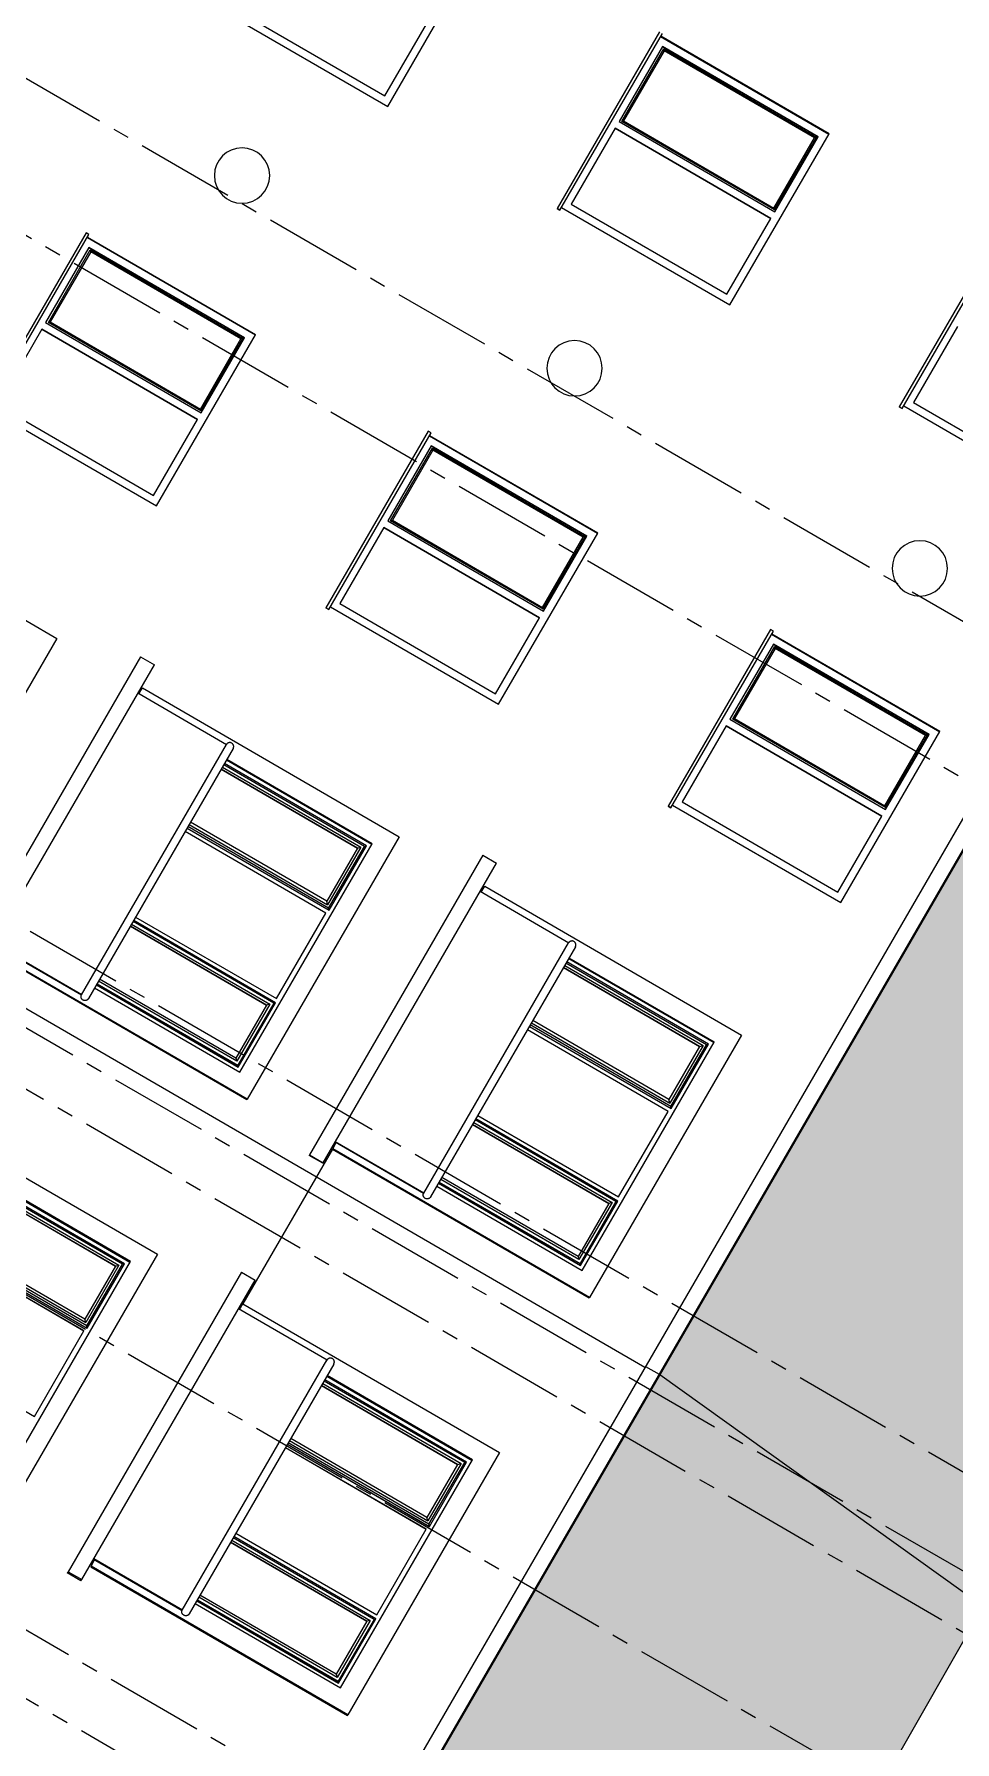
# Model space of a CAD drawing. Header units: millimetres. Extents: x 1373 to 40779, y 1939 to 6439.
# Drawn here: x 4701.4 to 4876, y 2608.4 to 2932.1 of the extents above; entities that cross this region are included whole.
import ezdxf

# ---------------------------------------------------------------- set-up
doc = ezdxf.new("R2010")
doc.units = ezdxf.units.MM
doc.linetypes.add('IMPORT-CENTER2', pattern=[112.5, 75, -12.5, 12.5, -12.5])
for name, color, linetype, lineweight in [('A-FLOR', 192, 'Continuous', 30), ('A-GLAZ', 151, 'Continuous', 18), ('A-ROOF', 132, 'Continuous', 18), ('A-ROOF-PATT', 132, 'Continuous', 18), ('A-WALL', 20, 'Continuous', 9), ('HESAPLAMALAR', 2, 'Continuous', 30), ('S-GRID', 252, 'IMPORT-CENTER2', 5)]:
    doc.layers.add(name, color=color, linetype=linetype, lineweight=lineweight)
doc.layers.add('Çember', color=7, linetype='Continuous')

# ---------------------------------------------------------------- blocks, each defined once
blk = doc.blocks.new('A$C1f4491a2')
at = {"layer": 'A-ROOF-PATT'}
h = blk.add_hatch(dxfattribs=at)
h.set_pattern_fill('FP_120', color=256, style=0, pattern_type=2)
h.set_pattern_definition([(0, (1814.931, 2473.292), (63.448, 9.419), [15.226, -12.688, 17.763, -7.613, -32.989]), (0, (1814.931, 2473.292), (63.448, 9.419), [-53.29, 22.838, -10.15]), (0, (1830.104, 2473.684), (63.448, 9.419), [12.688, -48.214, 10.15, -15.226]), (0, (1860.687, 2472.703), (63.448, 9.419), [7.613, -78.666]), (97.621, (1814.931, 2473.292), (-22.82974, 9.41852), [9.107, -28.904]), (97.621, (1830.157, 2473.292), (-22.82974, 9.41852), [8.909, -29.102]), (97.621, (1842.845, 2473.292), (-22.82974, 9.41852), [8.315, -29.696]), (97.621, (1860.687, 2472.703), (-22.82974, 9.41852), [9.107, -28.904]), (97.621, (1868.3, 2472.703), (-22.82974, 9.41852), [9.107, -28.904]), (97.621, (1891.06, 2473.292), (-22.82974, 9.41852), [8.711, -29.3])])
h.paths.add_polyline_path([(1273.2, 2387.9), (1785.2, 2387.9), (1756.1, 2688), (1472.4, 2690), (583.7, 2387.9), (1174.2, 2387.9)])
h = blk.add_hatch(dxfattribs=at)
h.set_pattern_fill('FP_118', color=256, style=0, pattern_type=2)
h.set_pattern_definition([(0, (1807.305, 2473.531), (64.187, 9.419), [15.237, -12.698, 17.777, -7.619, -33.014]), (0, (1807.305, 2473.531), (64.187, 9.419), [-53.33, 22.856, -10.158]), (0, (1822.518, 2473.924), (64.187, 9.419), [12.698, -48.251, 10.158, -15.237]), (0, (1853.051, 2472.943), (64.187, 9.419), [7.619, -78.725]), (93.464, (1807.305, 2473.531), (-22.15556, 9.41854), [9.043, -28.701]), (93.464, (1822.542, 2473.531), (-22.15556, 9.41854), [8.846, -28.898]), (93.464, (1835.24, 2473.531), (-22.15556, 9.41854), [8.257, -29.488]), (93.464, (1853.051, 2472.943), (-22.15556, 9.41854), [9.043, -28.701]), (93.464, (1860.67, 2472.943), (-22.15556, 9.41854), [9.043, -28.701]), (93.464, (1883.49, 2473.531), (-22.15556, 9.41854), [8.65, -29.095])])
h.paths.add_polyline_path([(1785.2, 2387.9), (2936.4, 2387.9), (2015.1, 2687.2), (1756.1, 2688), (1780, 2441.5)])
at = {"layer": 'A-FLOR', "color": 1, "lineweight": 20}
blk.add_line((1785.2, 2375.2), (1785.2, 2387.2), dxfattribs=at)
at = {"layer": 'A-GLAZ'}
for p, q in [((2169.5, 2184.7), (2169.5, 2321.2)), ((2169.5, 2321.2), (2236, 2321.2)), ((2236, 2184.7), (2236, 2321.2)), ((2236, 2321.2), (2236, 2184.7)), ((2241.8, 2184.7), (2241.8, 2321.2)), ((2241.8, 2321.2), (2307.5, 2321.2)), ((2243, 2320.3), (2243, 2186.5)), ((2243, 2320.3), (2306.5, 2320.3)), ((2244, 2319.2), (2243, 2320.3)), ((2244, 2187.5), (2244, 2319.2)), ((2244, 2319.2), (2305.4, 2319.2)), ((2306.5, 2320.3), (2305.4, 2319.2)), ((2305.4, 2319.2), (2305.4, 2187.5)), ((2305.4, 2319.2), (2305.4, 2187.5)), ((2306.5, 2186.5), (2306.5, 2320.3)), ((2307.5, 2321.2), (2307.5, 2184.7)), ((2307.5, 2184.7), (2307.5, 2321.2)), ((2313.5, 2179.7), (2313.5, 2327.2)), ((2519.5, 2184.7), (2519.5, 2321.2)), ((1442.8, 2087.2), (1442.8, 2312.2)), ((1442.8, 2312.2), (1443.4, 2312.2)), ((1673.2, 2312.2), (1443.4, 2312.2)), ((1443.4, 2312.2), (1443.4, 2087.2)), ((1673.2, 2087.2), (1673.2, 2312.2)), ((1808.7, 2087.2), (1808.7, 2312.2)), ((1808.7, 2312.2), (1809, 2312.2)), ((2039, 2312.2), (1809, 2312.2)), ((1809, 2312.2), (1809, 2087.2)), ((2039, 2087.2), (2039, 2312.2)), ((1458.4, 2169.8), (1458.4, 2297.2)), ((1458.4, 2297.2), (1658.2, 2297.2)), ((1460.6, 2169.8), (1460.6, 2294.2)), ((1460.6, 2294.2), (1460.6, 2294.2)), ((1461.7, 2293.2), (1460.6, 2294.2)), ((1460.6, 2294.2), (1517, 2294.2)), ((1460.6, 2294.2), (1460.6, 2169.8)), ((1461.7, 2169.8), (1461.7, 2293.2)), ((1516, 2293.2), (1461.7, 2293.2)), ((1517, 2294.2), (1516, 2293.2)), ((1516, 2293.2), (1516, 2169.8)), ((1517, 2294.2), (1517, 2169.8)), ((1520, 2169.8), (1520, 2293.2)), ((1520, 2293.2), (1594.9, 2293.2)), ((1594.8, 2293.2), (1594.8, 2169.8)), ((1594.9, 2293.2), (1594.9, 2169.8)), ((1597.9, 2169.8), (1597.9, 2294.2)), ((1597.9, 2294.2), (1598, 2294.2)), ((1598, 2294.2), (1654.4, 2294.2)), ((1598, 2169.8), (1598, 2294.2)), ((1598, 2294.2), (1599.2, 2293.1)), ((1599.2, 2293.1), (1653.3, 2293.1)), ((1599.2, 2293.1), (1599.2, 2169.8)), ((1653.3, 2293.1), (1654.4, 2294.2)), ((1653.3, 2293.1), (1653.3, 2169.8)), ((1654.4, 2294.2), (1654.4, 2169.8)), ((1657.4, 2297.2), (1657.4, 2169.8)), ((1657.6, 2169.8), (1657.6, 2297.2)), ((1658.2, 2297.2), (1658.2, 2169.8)), ((1824, 2169.8), (1824, 2297.2)), ((1824, 2297.2), (2024, 2297.2)), ((1826.6, 2169.8), (1826.6, 2294.2)), ((1826.6, 2294.2), (1826.6, 2294.2)), ((1827.7, 2293.2), (1826.6, 2294.2)), ((1826.6, 2294.2), (1883.1, 2294.2)), ((1826.6, 2294.2), (1826.6, 2169.8)), ((1827.7, 2169.8), (1827.7, 2293.2)), ((1882.1, 2293.2), (1827.7, 2293.2)), ((1883.1, 2294.2), (1882.1, 2293.2)), ((1882.1, 2293.2), (1882.1, 2169.8)), ((1883.1, 2294.2), (1883.1, 2169.8)), ((1886.1, 2169.8), (1886.1, 2293.2)), ((1886.1, 2293.2), (1961.1, 2293.2)), ((1961, 2293.2), (1961, 2169.8)), ((1961.1, 2293.2), (1961.1, 2169.8)), ((1964.1, 2294.2), (2020.6, 2294.2)), ((1964.1, 2169.8), (1964.1, 2294.2)), ((1964.1, 2169.8), (1964.1, 2294.2)), ((1964.1, 2294.2), (1964.1, 2294.2)), ((1964.1, 2294.2), (1965.3, 2293.1)), ((1965.3, 2293.1), (2019.4, 2293.1)), ((1965.3, 2293.1), (1965.3, 2169.8)), ((2019.4, 2293.1), (2020.6, 2294.2)), ((2019.4, 2293.1), (2019.4, 2169.8)), ((2020.6, 2294.2), (2020.6, 2169.8)), ((2023.6, 2297.2), (2023.6, 2169.8)), ((2023.7, 2169.8), (2023.7, 2297.2)), ((2024, 2297.2), (2024, 2169.8)), ((1465.6, 2289.2), (1463.9, 2291)), ((1463.9, 2291), (1463.9, 2169.8)), ((1513.8, 2291), (1463.9, 2291)), ((1465.6, 2289.2), (1465.6, 2169.8)), ((1512, 2289.2), (1465.6, 2289.2)), ((1513.8, 2291), (1512, 2289.2)), ((1512, 2289.2), (1512, 2169.8)), ((1512, 2169.8), (1512, 2289.2)), ((1513.8, 2169.8), (1513.8, 2291)), ((1651.3, 2291.1), (1601.1, 2291.1)), ((1601.1, 2169.8), (1601.1, 2291.1)), ((1601.1, 2291.1), (1603, 2289.2)), ((1649.4, 2289.2), (1603, 2289.2)), ((1603, 2289.2), (1603, 2169.8)), ((1649.3, 2289.2), (1649.3, 2169.8)), ((1649.4, 2289.2), (1651.3, 2291.1)), ((1649.4, 2169.8), (1649.4, 2289.2)), ((1651.3, 2169.8), (1651.3, 2291.1)), ((1831.6, 2289.2), (1829.9, 2291)), ((1829.9, 2291), (1829.9, 2169.8)), ((1879.9, 2291), (1829.9, 2291)), ((1831.6, 2289.2), (1831.6, 2169.8)), ((1878.1, 2289.2), (1831.6, 2289.2)), ((1879.9, 2291), (1878.1, 2289.2)), ((1878.1, 2289.2), (1878.1, 2169.8)), ((1878.1, 2169.8), (1878.1, 2289.2)), ((1879.9, 2169.8), (1879.9, 2291)), ((2017.5, 2291.1), (1967.2, 2291.1)), ((1967.2, 2169.8), (1967.2, 2291.1)), ((1967.2, 2291.1), (1969.1, 2289.2)), ((2015.6, 2289.2), (1969.1, 2289.2)), ((1969.1, 2289.2), (1969.1, 2169.8)), ((2015.6, 2289.2), (2017.5, 2291.1)), ((2015.6, 2289.2), (2015.6, 2169.8)), ((2015.6, 2169.8), (2015.6, 2289.2)), ((2017.5, 2169.8), (2017.5, 2291.1)), ((2161.2, 2179.7), (2316.2, 2179.7)), ((2161.2, 2179.7), (2161.2, 2179.7)), ((2161.2, 2177.2), (2161.2, 2179.7)), ((2161.2, 2179.7), (2161.2, 2177.2)), ((2161.2, 2177.2), (2161.2, 2177.2)), ((2316.2, 2177.2), (2161.2, 2177.2)), ((2236, 2184.7), (2169.5, 2184.7)), ((2307.5, 2184.7), (2241.8, 2184.7)), ((2243, 2186.5), (2244, 2187.5)), ((2243, 2186.5), (2306.5, 2186.5)), ((2305.4, 2187.5), (2244, 2187.5)), ((2306.5, 2186.5), (2305.4, 2187.5)), ((2316.2, 2179.7), (2316.2, 2177.2)), ((2511.1, 2179.7), (2666.1, 2179.7)), ((2511.1, 2179.7), (2511.1, 2179.7)), ((2511.1, 2177.2), (2511.1, 2179.7)), ((2511.1, 2179.7), (2511.1, 2177.2)), ((2511.1, 2177.2), (2511.1, 2177.2)), ((2666.1, 2177.2), (2511.1, 2177.2)), ((2586, 2184.7), (2519.5, 2184.7)), ((1449.2, 2169.8), (1448.2, 2169.8)), ((1448.2, 2163.8), (1449.2, 2163.8)), ((1448.8, 2086.2), (1448.8, 2163.8)), ((1668.1, 2169.8), (1449.2, 2169.8)), ((1449.2, 2163.9), (1449.2, 2086.2)), ((1449.2, 2163.8), (1668.1, 2163.8)), ((1668.1, 2169.8), (1667.2, 2169.8)), ((1667.2, 2163.8), (1668.1, 2163.8)), ((1668.1, 2163.9), (1668.1, 2086.2)), ((1814.6, 2169.8), (1814.2, 2169.8)), ((1814.2, 2163.8), (1814.6, 2163.8)), ((1814.4, 2086.2), (1814.4, 2163.8)), ((2033.7, 2169.8), (1814.6, 2169.8)), ((1814.6, 2163.9), (1814.6, 2086.2)), ((1814.6, 2163.8), (2033.7, 2163.8)), ((2033.7, 2169.8), (2033.2, 2169.8)), ((2033.2, 2163.8), (2033.7, 2163.8)), ((2033.7, 2163.9), (2033.7, 2086.2)), ((1429.8, 2086.2), (1430.9, 2086.2)), ((1429.8, 2086.2), (1429.8, 2074.2)), ((1430.9, 2086.2), (1693.2, 2086.2)), ((1430.9, 2074.2), (1430.9, 2086.2)), ((1443.4, 2087.2), (1442.8, 2087.2)), ((1443.4, 2087.2), (1448.8, 2087.2)), ((1668.1, 2087.2), (1673.2, 2087.2)), ((1693.2, 2074.2), (1693.2, 2086.2)), ((1795.7, 2086.2), (1796.2, 2086.2)), ((1795.7, 2086.2), (1795.7, 2074.2)), ((1796.2, 2086.2), (2058.7, 2086.2)), ((1796.2, 2074.2), (1796.2, 2086.2)), ((1809, 2087.2), (1808.7, 2087.2)), ((1809, 2087.2), (1814.4, 2087.2)), ((2033.7, 2087.2), (2039, 2087.2)), ((2058.7, 2074.2), (2058.7, 2086.2)), ((1430.9, 2074.2), (1429.8, 2074.2)), ((1693.2, 2074.2), (1430.9, 2074.2)), ((1796.2, 2074.2), (1795.7, 2074.2)), ((2058.7, 2074.2), (1796.2, 2074.2)), ((2169.5, 1884.7), (2169.5, 2021.2)), ((2169.5, 2021.2), (2236, 2021.2)), ((2236, 1884.7), (2236, 2021.2)), ((2236, 2021.2), (2236, 1884.7)), ((2241.8, 1884.7), (2241.8, 2021.2)), ((2241.8, 2021.2), (2307.5, 2021.2)), ((2243, 2020.3), (2243, 1886.5)), ((2243, 2020.3), (2306.5, 2020.3)), ((2244, 2019.2), (2243, 2020.3)), ((2306.5, 2020.3), (2305.4, 2019.2)), ((2306.5, 1886.5), (2306.5, 2020.3)), ((2307.5, 2021.2), (2307.5, 1884.7)), ((2307.5, 1884.7), (2307.5, 2021.2)), ((2313.5, 1879.7), (2313.5, 2027.2)), ((2519.5, 1884.7), (2519.5, 2021.2)), ((2519.5, 2021.2), (2586, 2021.2)), ((2585.9, 1884.7), (2585.9, 2021.2)), ((2586, 2021.2), (2586, 1884.7)), ((2591.8, 1884.7), (2591.8, 2021.2)), ((2591.8, 2021.2), (2657.4, 2021.2)), ((2592.9, 2020.3), (2592.9, 1886.5)), ((2592.9, 2020.3), (2656.4, 2020.3)), ((2593.9, 2019.2), (2592.9, 2020.3)), ((2656.4, 2020.3), (2655.4, 2019.2)), ((2656.4, 1886.5), (2656.4, 2020.3)), ((2657.4, 2021.2), (2657.4, 1884.7)), ((2657.4, 1884.7), (2657.4, 2021.2)), ((2663.4, 1879.7), (2663.4, 2027.2)), ((1673.2, 2012.2), (1443.4, 2012.2)), ((1673.2, 1787.2), (1673.2, 2012.2)), ((1808.7, 1787.2), (1808.7, 2012.2)), ((1808.7, 2012.2), (1809, 2012.2)), ((2039, 2012.2), (1809, 2012.2)), ((1809, 2012.2), (1809, 1787.2)), ((2039, 1787.2), (2039, 2012.2)), ((2244, 1887.5), (2244, 2019.2)), ((2244, 2019.2), (2305.4, 2019.2)), ((2305.4, 2019.2), (2305.4, 1887.5)), ((2305.4, 2019.2), (2305.4, 1887.5)), ((2593.9, 1887.5), (2593.9, 2019.2)), ((2593.9, 2019.2), (2655.4, 2019.2)), ((2655.4, 2019.2), (2655.4, 1887.5)), ((2655.4, 2019.2), (2655.4, 1887.5)), ((1458.4, 1997.2), (1658.2, 1997.2)), ((1597.9, 1869.8), (1597.9, 1994.2)), ((1597.9, 1994.2), (1598, 1994.2)), ((1598, 1994.2), (1654.4, 1994.2)), ((1598, 1869.8), (1598, 1994.2)), ((1598, 1994.2), (1599.2, 1993.1)), ((1653.3, 1993.1), (1654.4, 1994.2)), ((1654.4, 1994.2), (1654.4, 1869.8)), ((1657.4, 1997.2), (1657.4, 1869.8)), ((1657.6, 1869.8), (1657.6, 1997.2)), ((1658.2, 1997.2), (1658.2, 1869.8)), ((1824, 1869.8), (1824, 1997.2)), ((1824, 1997.2), (2024, 1997.2)), ((1826.6, 1869.8), (1826.6, 1994.2)), ((1826.6, 1994.2), (1826.6, 1994.2)), ((1827.7, 1993.2), (1826.6, 1994.2)), ((1826.6, 1994.2), (1883.1, 1994.2)), ((1826.6, 1994.2), (1826.6, 1869.8)), ((1883.1, 1994.2), (1882.1, 1993.2)), ((1883.1, 1994.2), (1883.1, 1869.8)), ((1964.1, 1994.2), (2020.6, 1994.2)), ((1964.1, 1869.8), (1964.1, 1994.2)), ((1964.1, 1869.8), (1964.1, 1994.2)), ((1964.1, 1994.2), (1964.1, 1994.2)), ((1964.1, 1994.2), (1965.3, 1993.1)), ((2019.4, 1993.1), (2020.6, 1994.2)), ((2020.6, 1994.2), (2020.6, 1869.8)), ((2023.6, 1997.2), (2023.6, 1869.8)), ((2023.7, 1869.8), (2023.7, 1997.2)), ((2024, 1997.2), (2024, 1869.8)), ((1520, 1869.8), (1520, 1993.2)), ((1520, 1993.2), (1594.9, 1993.2)), ((1594.8, 1993.2), (1594.8, 1869.8)), ((1594.9, 1993.2), (1594.9, 1869.8)), ((1599.2, 1993.1), (1653.3, 1993.1)), ((1599.2, 1993.1), (1599.2, 1869.8)), ((1651.3, 1991.1), (1601.1, 1991.1)), ((1601.1, 1869.8), (1601.1, 1991.1)), ((1601.1, 1991.1), (1603, 1989.2)), ((1649.4, 1989.2), (1603, 1989.2)), ((1603, 1989.2), (1603, 1869.8)), ((1649.3, 1989.2), (1649.3, 1869.8)), ((1649.4, 1989.2), (1651.3, 1991.1)), ((1649.4, 1869.8), (1649.4, 1989.2)), ((1651.3, 1869.8), (1651.3, 1991.1)), ((1653.3, 1993.1), (1653.3, 1869.8)), ((1827.7, 1869.8), (1827.7, 1993.2)), ((1882.1, 1993.2), (1827.7, 1993.2)), ((1831.6, 1989.2), (1829.9, 1991)), ((1829.9, 1991), (1829.9, 1869.8)), ((1879.9, 1991), (1829.9, 1991)), ((1831.6, 1989.2), (1831.6, 1869.8)), ((1878.1, 1989.2), (1831.6, 1989.2)), ((1879.9, 1991), (1878.1, 1989.2)), ((1878.1, 1989.2), (1878.1, 1869.8)), ((1878.1, 1869.8), (1878.1, 1989.2)), ((1879.9, 1869.8), (1879.9, 1991)), ((1882.1, 1993.2), (1882.1, 1869.8)), ((1886.1, 1869.8), (1886.1, 1993.2)), ((1886.1, 1993.2), (1961.1, 1993.2)), ((1961, 1993.2), (1961, 1869.8)), ((1961.1, 1993.2), (1961.1, 1869.8)), ((1965.3, 1993.1), (2019.4, 1993.1)), ((1965.3, 1993.1), (1965.3, 1869.8)), ((2017.5, 1991.1), (1967.2, 1991.1)), ((1967.2, 1869.8), (1967.2, 1991.1)), ((1967.2, 1991.1), (1969.1, 1989.2)), ((2015.6, 1989.2), (1969.1, 1989.2)), ((1969.1, 1989.2), (1969.1, 1869.8)), ((2015.6, 1989.2), (2017.5, 1991.1)), ((2015.6, 1989.2), (2015.6, 1869.8)), ((2015.6, 1869.8), (2015.6, 1989.2)), ((2017.5, 1869.8), (2017.5, 1991.1)), ((2019.4, 1993.1), (2019.4, 1869.8)), ((2161.2, 1879.7), (2316.2, 1879.7)), ((2161.2, 1879.7), (2161.2, 1879.7)), ((2161.2, 1877.2), (2161.2, 1879.7)), ((2161.2, 1879.7), (2161.2, 1877.2)), ((2236, 1884.7), (2169.5, 1884.7)), ((2307.5, 1884.7), (2241.8, 1884.7)), ((2243, 1886.5), (2244, 1887.5)), ((2243, 1886.5), (2306.5, 1886.5)), ((2305.4, 1887.5), (2244, 1887.5)), ((2306.5, 1886.5), (2305.4, 1887.5)), ((2316.2, 1879.7), (2316.2, 1877.2)), ((2511.1, 1879.7), (2666.1, 1879.7)), ((2511.1, 1879.7), (2511.1, 1879.7)), ((2511.1, 1877.2), (2511.1, 1879.7)), ((2511.1, 1879.7), (2511.1, 1877.2)), ((2586, 1884.7), (2519.5, 1884.7)), ((2657.4, 1884.7), (2591.8, 1884.7)), ((2592.9, 1886.5), (2593.9, 1887.5)), ((2592.9, 1886.5), (2656.4, 1886.5)), ((2655.4, 1887.5), (2593.9, 1887.5)), ((2656.4, 1886.5), (2655.4, 1887.5)), ((1814.6, 1869.8), (1814.2, 1869.8)), ((2033.7, 1869.8), (1814.6, 1869.8)), ((2033.7, 1869.8), (2033.2, 1869.8)), ((2161.2, 1877.2), (2161.2, 1877.2)), ((2316.2, 1877.2), (2161.2, 1877.2)), ((2511.1, 1877.2), (2511.1, 1877.2)), ((2666.1, 1877.2), (2511.1, 1877.2)), ((1814.2, 1863.8), (1814.6, 1863.8)), ((1814.4, 1786.2), (1814.4, 1863.8)), ((1814.6, 1863.9), (1814.6, 1786.2)), ((1814.6, 1863.8), (2033.7, 1863.8)), ((2033.2, 1863.8), (2033.7, 1863.8)), ((2033.7, 1863.9), (2033.7, 1786.2)), ((2033.7, 1787.2), (2039, 1787.2)), ((1796.2, 1786.2), (2058.7, 1786.2)), ((2058.7, 1774.2), (1796.2, 1774.2)), ((2058.7, 1774.2), (2058.7, 1786.2)), ((2313.5, 1579.9), (2313.5, 1727.2)), ((2039, 1712.2), (1809, 1712.2)), ((2039, 1487.2), (2039, 1712.2)), ((2169.5, 1584.7), (2169.5, 1721.2)), ((2169.5, 1721.2), (2236, 1721.2)), ((2236, 1584.7), (2236, 1721.2)), ((2236, 1721.2), (2236, 1584.7)), ((2241.8, 1584.7), (2241.8, 1721.2)), ((2241.8, 1721.2), (2307.5, 1721.2)), ((2243, 1720.3), (2243, 1586.5)), ((2243, 1720.3), (2306.5, 1720.3)), ((2244, 1719.2), (2243, 1720.3)), ((2244, 1587.5), (2244, 1719.2)), ((2244, 1719.2), (2305.4, 1719.2)), ((2306.5, 1720.3), (2305.4, 1719.2)), ((2305.4, 1719.2), (2305.4, 1587.5)), ((2305.4, 1719.2), (2305.4, 1587.5)), ((2306.5, 1586.5), (2306.5, 1720.3)), ((2307.5, 1721.2), (2307.5, 1584.7)), ((2307.5, 1584.7), (2307.5, 1721.2)), ((2519.5, 1584.7), (2519.5, 1721.2)), ((2519.5, 1721.2), (2586, 1721.2)), ((2161.2, 1579.7), (2316.2, 1579.7)), ((2236, 1584.7), (2169.5, 1584.7)), ((2307.5, 1584.7), (2241.8, 1584.7)), ((2243, 1586.5), (2244, 1587.5)), ((2243, 1586.5), (2306.5, 1586.5)), ((2305.4, 1587.5), (2244, 1587.5)), ((2306.5, 1586.5), (2305.4, 1587.5)), ((2316.2, 1579.7), (2316.2, 1577.2)), ((2316.2, 1577.2), (2161.2, 1577.2))]:
    blk.add_line(p, q, dxfattribs=at)
for points, knots in [([(1449.2, 2169.8), (1449.1, 2169.8), (1449, 2169.8), (1448.8, 2169.7), (1448.6, 2169.7), (1448.4, 2169.7), (1448.2, 2169.6), (1448.1, 2169.5), (1447.9, 2169.5), (1447.7, 2169.4), (1447.6, 2169.3), (1447.4, 2169.1), (1447.2, 2168.9), (1447, 2168.8), (1446.9, 2168.6), (1446.7, 2168.3), (1446.5, 2167.9), (1446.4, 2167.4), (1446.3, 2167), (1446.3, 2166.8)], [0.5, 0.5, 0.5, 0.5, 0.5208333, 0.5416667, 0.5625, 0.5833333, 0.6041667, 0.625, 0.6458333, 0.6666667, 0.6875, 0.7083333, 0.75, 0.7708333, 0.7916667, 0.8333333, 0.875, 0.9166667, 1, 1, 1, 1]), ([(1446.3, 2166.8), (1446.3, 2166.5), (1446.4, 2166.1), (1446.5, 2165.6), (1446.7, 2165.3), (1446.9, 2165), (1447, 2164.8), (1447.2, 2164.6), (1447.4, 2164.4), (1447.7, 2164.2), (1447.9, 2164.1), (1448.1, 2164), (1448.2, 2163.9), (1448.4, 2163.9), (1448.6, 2163.8), (1448.8, 2163.8), (1449, 2163.8), (1449.1, 2163.8), (1449.2, 2163.8)], [0, 0, 0, 0, 0.0833333, 0.125, 0.1666667, 0.2083333, 0.2291667, 0.25, 0.2916667, 0.3333333, 0.3541667, 0.375, 0.3958333, 0.4166667, 0.4375, 0.4583333, 0.4791667, 0.5, 0.5, 0.5, 0.5]), ([(1668.1, 2169.8), (1668.2, 2169.8), (1668.3, 2169.8), (1668.5, 2169.7), (1668.7, 2169.7), (1668.9, 2169.7), (1669.1, 2169.6), (1669.3, 2169.5), (1669.5, 2169.5), (1669.7, 2169.4), (1669.8, 2169.3), (1670.1, 2169.1), (1670.3, 2168.9), (1670.5, 2168.8), (1670.6, 2168.6), (1670.8, 2168.3), (1671, 2167.9), (1671.2, 2167.4), (1671.2, 2167), (1671.2, 2166.8)], [0.5, 0.5, 0.5, 0.5, 0.5208333, 0.5416667, 0.5625, 0.5833333, 0.6041667, 0.625, 0.6458333, 0.6666667, 0.6875, 0.7083333, 0.75, 0.7708333, 0.7916667, 0.8333333, 0.875, 0.9166667, 1, 1, 1, 1]), ([(1671.2, 2166.8), (1671.2, 2166.5), (1671.2, 2166.1), (1671, 2165.6), (1670.8, 2165.3), (1670.6, 2165), (1670.5, 2164.8), (1670.3, 2164.6), (1670, 2164.4), (1669.7, 2164.2), (1669.5, 2164.1), (1669.3, 2164), (1669.1, 2163.9), (1668.9, 2163.9), (1668.7, 2163.8), (1668.5, 2163.8), (1668.3, 2163.8), (1668.2, 2163.8), (1668.1, 2163.8)], [0, 0, 0, 0, 0.0833333, 0.125, 0.1666667, 0.2083333, 0.2291667, 0.25, 0.2916667, 0.3333333, 0.3541667, 0.375, 0.3958333, 0.4166667, 0.4375, 0.4583333, 0.4791667, 0.5, 0.5, 0.5, 0.5]), ([(1814.6, 2169.8), (1814.5, 2169.8), (1814.4, 2169.8), (1814.2, 2169.7), (1814, 2169.7), (1813.8, 2169.7), (1813.6, 2169.6), (1813.4, 2169.5), (1813.3, 2169.5), (1813.1, 2169.4), (1812.9, 2169.3), (1812.7, 2169.1), (1812.5, 2168.9), (1812.4, 2168.8), (1812.2, 2168.6), (1812, 2168.3), (1811.9, 2167.9), (1811.7, 2167.4), (1811.6, 2167), (1811.6, 2166.8)], [0.5, 0.5, 0.5, 0.5, 0.5208333, 0.5416667, 0.5625, 0.5833333, 0.6041667, 0.625, 0.6458333, 0.6666667, 0.6875, 0.7083333, 0.75, 0.7708333, 0.7916667, 0.8333333, 0.875, 0.9166667, 1, 1, 1, 1]), ([(1811.6, 2166.8), (1811.6, 2166.5), (1811.7, 2166.1), (1811.9, 2165.6), (1812, 2165.3), (1812.2, 2165), (1812.4, 2164.8), (1812.5, 2164.6), (1812.8, 2164.4), (1813, 2164.2), (1813.3, 2164.1), (1813.4, 2164), (1813.6, 2163.9), (1813.8, 2163.9), (1814, 2163.8), (1814.2, 2163.8), (1814.4, 2163.8), (1814.5, 2163.8), (1814.6, 2163.8)], [0, 0, 0, 0, 0.0833333, 0.125, 0.1666667, 0.2083333, 0.2291667, 0.25, 0.2916667, 0.3333333, 0.3541667, 0.375, 0.3958333, 0.4166667, 0.4375, 0.4583333, 0.4791667, 0.5, 0.5, 0.5, 0.5]), ([(2033.7, 2169.8), (2033.7, 2169.8), (2033.9, 2169.8), (2034.1, 2169.7), (2034.3, 2169.7), (2034.5, 2169.7), (2034.7, 2169.6), (2034.8, 2169.5), (2035, 2169.5), (2035.2, 2169.4), (2035.4, 2169.3), (2035.6, 2169.1), (2035.8, 2168.9), (2036, 2168.8), (2036.1, 2168.6), (2036.3, 2168.3), (2036.5, 2167.9), (2036.7, 2167.4), (2036.7, 2167), (2036.7, 2166.8)], [0.5, 0.5, 0.5, 0.5, 0.5208333, 0.5416667, 0.5625, 0.5833333, 0.6041667, 0.625, 0.6458333, 0.6666667, 0.6875, 0.7083333, 0.75, 0.7708333, 0.7916667, 0.8333333, 0.875, 0.9166667, 1, 1, 1, 1]), ([(2036.7, 2166.8), (2036.7, 2166.5), (2036.7, 2166.1), (2036.5, 2165.6), (2036.3, 2165.3), (2036.1, 2165), (2036, 2164.8), (2035.8, 2164.6), (2035.5, 2164.4), (2035.3, 2164.2), (2035, 2164.1), (2034.8, 2164), (2034.7, 2163.9), (2034.5, 2163.9), (2034.3, 2163.8), (2034.1, 2163.8), (2033.9, 2163.8), (2033.7, 2163.8), (2033.7, 2163.8)], [0, 0, 0, 0, 0.0833333, 0.125, 0.1666667, 0.2083333, 0.2291667, 0.25, 0.2916667, 0.3333333, 0.3541667, 0.375, 0.3958333, 0.4166667, 0.4375, 0.4583333, 0.4791667, 0.5, 0.5, 0.5, 0.5]), ([(1814.6, 1869.8), (1814.5, 1869.8), (1814.4, 1869.8), (1814.2, 1869.7), (1814, 1869.7), (1813.8, 1869.7), (1813.6, 1869.6), (1813.4, 1869.5), (1813.3, 1869.5), (1813.1, 1869.4), (1812.9, 1869.3), (1812.7, 1869.1), (1812.5, 1868.9), (1812.4, 1868.8), (1812.2, 1868.6), (1812, 1868.3), (1811.9, 1867.9), (1811.7, 1867.4), (1811.6, 1867), (1811.6, 1866.8)], [0.5, 0.5, 0.5, 0.5, 0.5208333, 0.5416667, 0.5625, 0.5833333, 0.6041667, 0.625, 0.6458333, 0.6666667, 0.6875, 0.7083333, 0.75, 0.7708333, 0.7916667, 0.8333333, 0.875, 0.9166667, 1, 1, 1, 1]), ([(1811.6, 1866.8), (1811.6, 1866.5), (1811.7, 1866.1), (1811.9, 1865.6), (1812, 1865.3), (1812.2, 1865), (1812.4, 1864.8), (1812.5, 1864.6), (1812.8, 1864.4), (1813, 1864.2), (1813.3, 1864.1), (1813.4, 1864), (1813.6, 1863.9), (1813.8, 1863.9), (1814, 1863.8), (1814.2, 1863.8), (1814.4, 1863.8), (1814.5, 1863.8), (1814.6, 1863.8)], [0, 0, 0, 0, 0.0833333, 0.125, 0.1666667, 0.2083333, 0.2291667, 0.25, 0.2916667, 0.3333333, 0.3541667, 0.375, 0.3958333, 0.4166667, 0.4375, 0.4583333, 0.4791667, 0.5, 0.5, 0.5, 0.5]), ([(2033.7, 1869.8), (2033.7, 1869.8), (2033.9, 1869.8), (2034.1, 1869.7), (2034.3, 1869.7), (2034.5, 1869.7), (2034.7, 1869.6), (2034.8, 1869.5), (2035, 1869.5), (2035.2, 1869.4), (2035.4, 1869.3), (2035.6, 1869.1), (2035.8, 1868.9), (2036, 1868.8), (2036.1, 1868.6), (2036.3, 1868.3), (2036.5, 1867.9), (2036.7, 1867.4), (2036.7, 1867), (2036.7, 1866.8)], [0.5, 0.5, 0.5, 0.5, 0.5208333, 0.5416667, 0.5625, 0.5833333, 0.6041667, 0.625, 0.6458333, 0.6666667, 0.6875, 0.7083333, 0.75, 0.7708333, 0.7916667, 0.8333333, 0.875, 0.9166667, 1, 1, 1, 1]), ([(2036.7, 1866.8), (2036.7, 1866.5), (2036.7, 1866.1), (2036.5, 1865.6), (2036.3, 1865.3), (2036.1, 1865), (2036, 1864.8), (2035.8, 1864.6), (2035.5, 1864.4), (2035.3, 1864.2), (2035, 1864.1), (2034.8, 1864), (2034.7, 1863.9), (2034.5, 1863.9), (2034.3, 1863.8), (2034.1, 1863.8), (2033.9, 1863.8), (2033.7, 1863.8), (2033.7, 1863.8)], [0, 0, 0, 0, 0.0833333, 0.125, 0.1666667, 0.2083333, 0.2291667, 0.25, 0.2916667, 0.3333333, 0.3541667, 0.375, 0.3958333, 0.4166667, 0.4375, 0.4583333, 0.4791667, 0.5, 0.5, 0.5, 0.5])]:
    blk.add_open_spline(points, degree=3, knots=knots, dxfattribs=at)
at = {"layer": 'A-ROOF'}
for p, q in [((1472.4, 2690), (1756.1, 2688)), ((1756.1, 2688), (1785.2, 2387.9)), ((501.1, 2387.9), (2936.4, 2387.9)), ((501.1, 2387.2), (2936.4, 2387.2)), ((1785.2, 2387.2), (1785.2, 2387.9)), ((2936.4, 2375.2), (501.1, 2375.2))]:
    blk.add_line(p, q, dxfattribs=at)
at = {"layer": 'A-WALL'}
for p, q in [((1784.4, 1187.2), (1784.4, 2375.2)), ((2163.7, 2327.2), (2313.6, 2327.2)), ((2163.7, 2179.7), (2163.7, 2327.2)), ((2313.6, 2327.2), (2313.6, 2179.7)), ((2513.6, 2179.7), (2513.6, 2327.2)), ((1657.6, 2297.2), (1657.6, 2169.8)), ((2023.7, 2297.2), (2023.7, 2169.8)), ((1808.7, 2087.2), (1673.2, 2087.2)), ((2163.7, 2027.2), (2313.6, 2027.2)), ((2163.7, 1879.7), (2163.7, 2027.2)), ((2313.6, 2027.2), (2313.6, 1879.7)), ((2513.6, 2027.2), (2663.6, 2027.2)), ((2513.6, 1879.7), (2513.6, 2027.2)), ((2663.6, 2027.2), (2663.6, 1879.7)), ((1657.6, 1997.2), (1657.6, 1869.8)), ((2023.7, 1997.2), (2023.7, 1869.8)), ((2163.7, 1727.2), (2313.6, 1727.2)), ((2163.7, 1579.9), (2163.7, 1727.2)), ((2313.6, 1727.2), (2313.6, 1579.9)), ((2513.6, 1727.2), (2663.6, 1727.2)), ((2513.6, 1579.9), (2513.6, 1727.2))]:
    blk.add_line(p, q, dxfattribs=at)
at = {"layer": 'S-GRID', "lineweight": 18}
for p, q in [((1331.7, 5.9), (1331.7, 2914.5)), ((1376.7, 5.9), (1376.7, 2914.5)), ((1596.7, 5.9), (1596.7, 2914.5)), ((1731.6, 3.6), (1731.6, 2914.5)), ((1771.7, 5.9), (1771.7, 2914.5)), ((1836.7, 5.9), (1836.7, 2914.5)), ((2291.7, 5.9), (2291.7, 2914.5)), ((2394.7, 5.9), (2394.7, 2914.5))]:
    blk.add_line(p, q, dxfattribs=at)
at = {"layer": 'Çember', "color": 1, "linetype": 'Continuous', "lineweight": 5}
for centre in [(2413, 2252), (2413, 1949.3), (2413, 1657.8)]:
    blk.add_circle(centre, 21, dxfattribs=at)

msp = doc.modelspace()

# ---------------------------------------------------------------- block references
at = {"layer": 'HESAPLAMALAR', "color": 4, "xscale": -0.25, "yscale": 0.25, "zscale": 0.25, "rotation": 239.9151996206696}
msp.add_blockref('A$C1f4491a2', (4079.85, 2591.06), dxfattribs=at)

doc.saveas('drawing.dxf')
